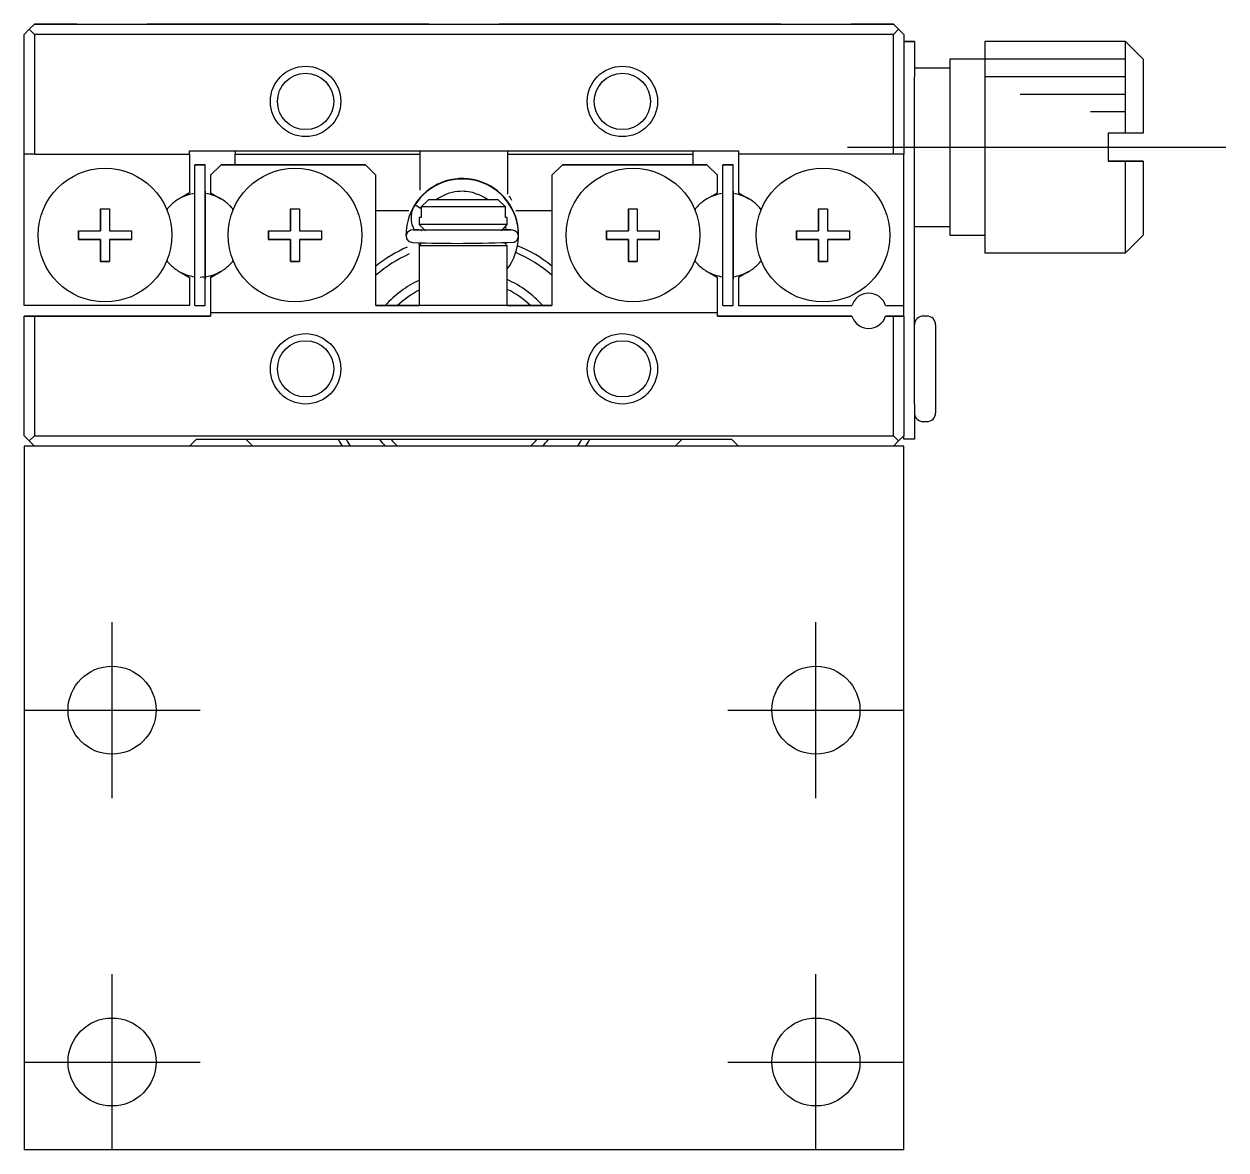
# Model space of a CAD drawing. Extents: x 140 to 383, y 1 to 188.
# Drawn here: x 240.42 to 274.57, y 23.79 to 55.79 of the extents above; entities that cross this region are included whole.
import ezdxf

# ---------------------------------------------------------------- set-up
doc = ezdxf.new("R2010")
doc.units = 0
doc.header["$LTSCALE"] = 10
doc.linetypes.add('CENTER', pattern=[2, 1.25, -0.25, 0.25, -0.25])
doc.layers.get('0').update_dxf_attribs({"linetype": 'CONTINUOUS'})
doc.layers.add('CENTER', color=1, linetype='CENTER')

msp = doc.modelspace()

# ---------------------------------------------------------------- linework, layer by layer
at = {"color": 7, "linetype": 'CONTINUOUS'}
for p, q in [((240.574146, 55.638998), (240.724146, 55.788998)), ((240.724146, 55.788998), (240.574146, 55.638998)), ((240.724146, 55.788998), (265.124146, 55.788998)), ((241.924151, 55.788998), (240.724146, 55.788998)), ((251.924151, 55.788998), (243.924141, 55.788998)), ((251.924151, 55.788998), (251.424146, 55.788998)), ((251.924151, 55.788998), (251.424146, 55.788998)), ((254.424146, 55.788998), (253.924141, 55.788998)), ((261.924151, 55.788998), (253.924141, 55.788998)), ((254.424146, 55.788998), (253.924141, 55.788998)), ((265.124146, 55.788998), (263.924141, 55.788998)), ((265.274146, 55.638998), (265.124146, 55.788998)), ((265.124146, 55.788998), (265.274146, 55.638998)), ((240.424146, 55.488998), (240.574146, 55.638998)), ((240.574146, 55.638998), (240.424146, 55.488998)), ((240.424146, 52.088998), (240.424146, 55.488998)), ((240.574146, 55.638998), (240.724146, 55.488998)), ((265.124146, 55.488998), (240.724146, 55.488998)), ((240.724146, 55.488998), (240.724146, 52.088998)), ((265.124146, 55.488998), (265.274146, 55.638998)), ((265.124146, 52.088998), (265.124146, 55.488998)), ((265.274146, 55.638998), (265.424146, 55.488998)), ((265.424146, 55.488998), (265.274146, 55.638998)), ((265.424146, 55.488998), (265.424146, 52.088998)), ((265.424146, 55.288998), (265.724146, 55.288998)), ((265.724146, 55.288998), (265.424146, 55.288998)), ((265.724146, 55.288998), (265.724146, 54.288998)), ((267.724146, 55.288998), (267.724146, 49.288998)), ((271.724146, 55.288998), (267.724146, 55.288998)), ((271.724146, 52.688998), (271.724146, 55.288998)), ((272.224146, 54.788998), (271.724146, 55.288998)), ((266.724146, 54.788998), (266.724146, 49.788998)), ((267.724146, 54.788998), (266.724146, 54.788998)), ((272.224146, 54.788998), (272.224146, 52.688998)), ((272.224146, 54.788998), (272.224146, 52.688998)), ((266.724146, 54.538998), (265.724146, 54.538998)), ((265.724146, 45.188998), (265.724146, 54.288998)), ((271.224146, 52.688998), (271.224146, 51.888998)), ((271.724146, 52.688998), (271.224146, 52.688998)), ((271.224146, 52.688998), (271.224146, 51.888998)), ((272.224146, 52.688998), (271.724146, 52.688998)), ((240.724146, 52.088998), (240.424146, 52.088998)), ((240.424146, 47.788998), (240.424146, 52.088998)), ((240.724146, 52.088998), (245.124146, 52.088998)), ((245.124146, 52.188998), (260.724146, 52.188998)), ((245.124146, 52.088998), (245.124146, 52.188998)), ((245.124146, 52.088998), (245.124146, 50.990464)), ((246.424146, 52.188998), (246.424146, 52.088998)), ((246.424146, 52.088998), (251.674146, 52.088998)), ((246.424146, 51.788998), (246.424146, 52.088998)), ((251.674146, 52.188998), (251.674146, 51.069208)), ((254.174146, 50.950244), (254.174146, 52.188998)), ((254.174146, 52.088998), (259.424146, 52.088998)), ((259.424146, 52.188998), (259.424146, 52.088998)), ((259.424146, 52.088998), (259.424146, 51.788998)), ((260.724146, 52.188998), (260.724146, 52.088998)), ((265.124146, 52.088998), (260.724146, 52.088998)), ((260.724146, 52.088998), (260.724146, 50.990464)), ((265.424146, 52.088998), (265.124146, 52.088998)), ((265.424146, 47.788998), (265.424146, 52.088998)), ((245.274146, 47.788998), (245.274146, 51.788998)), ((245.574146, 51.788998), (245.274146, 51.788998)), ((245.274146, 51.788998), (245.574146, 51.788998)), ((245.574146, 50.970011), (245.574146, 51.788998)), ((245.574146, 47.788998), (245.574146, 51.788998)), ((246.024146, 51.788998), (245.724146, 51.488998)), ((245.724146, 51.488998), (246.024146, 51.788998)), ((250.124146, 51.788998), (246.024146, 51.788998)), ((246.024146, 51.788998), (250.124146, 51.788998)), ((250.424146, 51.488998), (250.124146, 51.788998)), ((250.124146, 51.788998), (250.424146, 51.488998)), ((255.724146, 51.788998), (255.424146, 51.488998)), ((255.424146, 51.488998), (255.724146, 51.788998)), ((259.824146, 51.788998), (255.724146, 51.788998)), ((255.724146, 51.788998), (259.824146, 51.788998)), ((260.124146, 51.488998), (259.824146, 51.788998)), ((259.824146, 51.788998), (260.124146, 51.488998)), ((260.274146, 47.788998), (260.274146, 51.788998)), ((260.574146, 51.788998), (260.274146, 51.788998)), ((260.274146, 51.788998), (260.574146, 51.788998)), ((260.574146, 47.788998), (260.574146, 51.788998)), ((260.574146, 50.970011), (260.574146, 51.788998)), ((271.224146, 51.888998), (271.724146, 51.888998)), ((271.724146, 51.888998), (271.224146, 51.888998)), ((271.724146, 49.288998), (271.724146, 51.888998)), ((271.724146, 51.888998), (272.224146, 51.888998)), ((272.224146, 51.888998), (271.724146, 51.888998)), ((272.224146, 51.888998), (272.224146, 49.788998)), ((272.224146, 51.888998), (272.224146, 49.788998)), ((245.724146, 51.488998), (245.724146, 50.990464)), ((250.424146, 47.788998), (250.424146, 51.488998)), ((255.424146, 51.488998), (255.424146, 47.788998)), ((260.124146, 50.990464), (260.124146, 51.488998)), ((245.124146, 50.990464), (244.828896, 50.820001)), ((245.574148, 51.038998), (245.574148, 50.97001)), ((245.574148, 51.038998), (245.574148, 50.97001)), ((245.574148, 51.038998), (245.574148, 50.97001)), ((245.574148, 51.038998), (245.574148, 50.97001)), ((245.574148, 51.038998), (245.574148, 50.97001)), ((245.574148, 51.038998), (245.574148, 50.97001)), ((245.574148, 51.038998), (245.574148, 50.97001)), ((245.574148, 51.038998), (245.574148, 48.538998)), ((245.574148, 51.038998), (245.574148, 50.97001)), ((245.574148, 51.038998), (245.574148, 50.97001)), ((245.574148, 51.038998), (245.574148, 50.97001)), ((245.574148, 51.038998), (245.574148, 50.97001)), ((245.574148, 51.038998), (245.574148, 50.97001)), ((245.574148, 51.038998), (245.574148, 50.97001)), ((245.724146, 50.990464), (246.019396, 50.820001)), ((253.223414, 50.98554), (253.362199, 50.936538)), ((253.362199, 50.936538), (253.496118, 50.870638)), ((254.212567, 50.879811), (254.225811, 50.88813)), ((254.216206, 50.889082), (254.22019, 50.895044)), ((254.284129, 50.773609), (254.225534, 50.889075)), ((259.828896, 50.820001), (260.124146, 50.990464)), ((260.574148, 51.038998), (260.574148, 50.97001)), ((260.574148, 51.038998), (260.574148, 50.97001)), ((260.574148, 51.038998), (260.574148, 50.97001)), ((260.574148, 51.038998), (260.574148, 50.97001)), ((260.574148, 51.038998), (260.574148, 50.97001)), ((260.574148, 51.038998), (260.574148, 50.97001)), ((260.574148, 51.038998), (260.574148, 50.97001)), ((260.574148, 51.038998), (260.574148, 48.538998)), ((260.574148, 51.038998), (260.574148, 50.97001)), ((260.574148, 51.038998), (260.574148, 50.97001)), ((260.574148, 51.038998), (260.574148, 50.97001)), ((260.574148, 51.038998), (260.574148, 50.97001)), ((260.574148, 51.038998), (260.574148, 50.97001)), ((260.574148, 51.038998), (260.574148, 50.97001)), ((260.724146, 50.990464), (261.019396, 50.820001)), ((251.477428, 50.552475), (251.464599, 50.521537)), ((251.491784, 50.58274), (251.477428, 50.552475)), ((251.507629, 50.612255), (251.491784, 50.58274)), ((251.52398, 50.63946), (251.507629, 50.612255)), ((251.525017, 50.639964), (251.52398, 50.63946)), ((251.526056, 50.639961), (251.525017, 50.639964)), ((251.52742, 50.639747), (251.526056, 50.639961)), ((251.529105, 50.639325), (251.52742, 50.639747)), ((251.531107, 50.638695), (251.529105, 50.639325)), ((251.529706, 50.647525), (251.687938, 50.561797)), ((251.533421, 50.637858), (251.531107, 50.638695)), ((251.536044, 50.636817), (251.533421, 50.637858)), ((251.538969, 50.635573), (251.536044, 50.636817)), ((251.542189, 50.634129), (251.538969, 50.635573)), ((251.547525, 50.631612), (251.542189, 50.634129)), ((251.553475, 50.628671), (251.547525, 50.631612)), ((251.560011, 50.625319), (251.553475, 50.628671)), ((251.5671, 50.621575), (251.560011, 50.625319)), ((251.574706, 50.617455), (251.5671, 50.621575)), ((251.582793, 50.612982), (251.574706, 50.617455)), ((251.59132, 50.608175), (251.582793, 50.612982)), ((251.600246, 50.603061), (251.59132, 50.608175)), ((251.609525, 50.597663), (251.600246, 50.603061)), ((251.619112, 50.592009), (251.609525, 50.597663)), ((251.62896, 50.586126), (251.619112, 50.592009)), ((251.63902, 50.580043), (251.62896, 50.586126)), ((251.649242, 50.573792), (251.63902, 50.580043)), ((251.659575, 50.567401), (251.649242, 50.573792)), ((251.669969, 50.560904), (251.659575, 50.567401)), ((251.680372, 50.554332), (251.669969, 50.560904)), ((251.704146, 50.539052), (251.680372, 50.554332)), ((251.687938, 50.561797), (251.705835, 50.550328)), ((251.914196, 50.788998), (251.704146, 50.588998)), ((254.104146, 50.588998), (251.704146, 50.588998)), ((251.704146, 50.588998), (251.704146, 50.288998)), ((253.894095, 50.788998), (251.914196, 50.788998)), ((253.894095, 50.788998), (251.914196, 50.788998)), ((253.496118, 50.870638), (253.588465, 50.812519)), ((253.588465, 50.812519), (253.620991, 50.789169)), ((254.104146, 50.588998), (253.894095, 50.788998)), ((254.104146, 50.288998), (254.104146, 50.588998)), ((242.599146, 50.538998), (242.849146, 50.538998)), ((242.599146, 49.913998), (242.599146, 50.538998)), ((242.599146, 50.538998), (242.599146, 49.913998)), ((242.849146, 50.538998), (242.849146, 49.913998)), ((247.999146, 50.538998), (248.249146, 50.538998)), ((247.999146, 49.913998), (247.999146, 50.538998)), ((247.999146, 50.538998), (247.999146, 49.913998)), ((248.249146, 50.538998), (248.249146, 49.913998)), ((250.424146, 50.488998), (251.3571, 50.488998)), ((251.421161, 50.326134), (251.419677, 50.292688)), ((251.419677, 50.292688), (251.419859, 50.259211)), ((251.419859, 50.259211), (251.421709, 50.225783)), ((251.42431, 50.359464), (251.421161, 50.326134)), ((251.421709, 50.225783), (251.425221, 50.192488)), ((251.429114, 50.392597), (251.42431, 50.359464)), ((251.435564, 50.425452), (251.429114, 50.392597)), ((251.443641, 50.457947), (251.435564, 50.425452)), ((251.453328, 50.490001), (251.443641, 50.457947)), ((251.464599, 50.521537), (251.453328, 50.490001)), ((251.704146, 50.288998), (251.654146, 50.288998)), ((251.704146, 50.288998), (251.654146, 50.288998)), ((251.654146, 50.288998), (251.654146, 50.088998)), ((254.154146, 50.288998), (254.104146, 50.288998)), ((254.154146, 50.288998), (254.104146, 50.288998)), ((254.154146, 50.088998), (254.154146, 50.288998)), ((254.394551, 50.488998), (255.424146, 50.488998)), ((257.599146, 50.538998), (257.849146, 50.538998)), ((257.599146, 49.913998), (257.599146, 50.538998)), ((257.599146, 50.538998), (257.599146, 49.913998)), ((257.849146, 50.538998), (257.849146, 49.913998)), ((262.999146, 50.538998), (263.249146, 50.538998)), ((262.999146, 49.913998), (262.999146, 50.538998)), ((262.999146, 50.538998), (262.999146, 49.913998)), ((263.249146, 50.538998), (263.249146, 49.913998)), ((241.974146, 49.913998), (242.599146, 49.913998)), ((241.974146, 49.663998), (241.974146, 49.913998)), ((241.974146, 49.913998), (241.974146, 49.663998)), ((242.849146, 49.913998), (243.474146, 49.913998)), ((243.474146, 49.913998), (243.474146, 49.663998)), ((247.374146, 49.913998), (247.999146, 49.913998)), ((247.374146, 49.663998), (247.374146, 49.913998)), ((247.374146, 49.913998), (247.374146, 49.663998)), ((248.249146, 49.913998), (248.874146, 49.913998)), ((248.874146, 49.913998), (248.874146, 49.663998)), ((251.32271, 49.876519), (251.277354, 49.785701)), ((251.41197, 49.927825), (251.32271, 49.876519)), ((251.515239, 49.93874), (251.41197, 49.927825)), ((251.425221, 50.192488), (251.430386, 50.159407)), ((251.430386, 50.159407), (251.437193, 50.126622)), ((251.437193, 50.126622), (251.445624, 50.094215)), ((251.445624, 50.094215), (251.455659, 50.062264)), ((251.455659, 50.062264), (251.467273, 50.030849)), ((251.467273, 50.030849), (251.480437, 50.000047)), ((251.480437, 50.000047), (251.49512, 49.969934)), ((254.264656, 49.926278), (251.485002, 49.926278)), ((251.49512, 49.969934), (251.511285, 49.940585)), ((251.511285, 49.940585), (251.512474, 49.938556)), ((251.642879, 49.943617), (251.515239, 49.93874)), ((251.642879, 49.943617), (251.654021, 49.943467)), ((251.654021, 49.943467), (251.665131, 49.942361)), ((254.154146, 50.088998), (251.654146, 50.088998)), ((251.654146, 50.088998), (251.828963, 49.914181)), ((251.665131, 49.942361), (251.676147, 49.940305)), ((251.676147, 49.940305), (251.68701, 49.937311)), ((251.68701, 49.937311), (251.697659, 49.933394)), ((251.697659, 49.933394), (251.708037, 49.928576)), ((251.708037, 49.928576), (251.718087, 49.922884)), ((251.718087, 49.922884), (251.727754, 49.916348)), ((253.980548, 49.915401), (254.154146, 50.088998)), ((254.0372, 49.945479), (254.011573, 49.946083)), ((254.153322, 49.942131), (254.0372, 49.945479)), ((254.051111, 49.985674), (254.102095, 50.026343)), ((254.100351, 50.03505), (254.115418, 49.943419)), ((254.268683, 49.936701), (254.153322, 49.942131)), ((254.372611, 49.915657), (254.268683, 49.936701)), ((254.449884, 49.846217), (254.372611, 49.915657)), ((254.46113, 49.989651), (254.424144, 50.181002)), ((256.974146, 49.913998), (257.599146, 49.913998)), ((256.974146, 49.663998), (256.974146, 49.913998)), ((256.974146, 49.913998), (256.974146, 49.663998)), ((257.849146, 49.913998), (258.474146, 49.913998)), ((258.474146, 49.913998), (258.474146, 49.663998)), ((262.374146, 49.913998), (262.999146, 49.913998)), ((262.374146, 49.663998), (262.374146, 49.913998)), ((262.374146, 49.913998), (262.374146, 49.663998)), ((263.249146, 49.913998), (263.874146, 49.913998)), ((263.874146, 49.913998), (263.874146, 49.663998)), ((265.724146, 50.038998), (266.724146, 50.038998)), ((242.599146, 49.663998), (241.974146, 49.663998)), ((241.974146, 49.663998), (242.599146, 49.663998)), ((242.599146, 49.038998), (242.599146, 49.663998)), ((242.599146, 49.663998), (242.599146, 49.038998)), ((242.849146, 49.663998), (242.849146, 49.038998)), ((243.474146, 49.663998), (242.849146, 49.663998)), ((242.849146, 49.663998), (243.474146, 49.663998)), ((247.999146, 49.663998), (247.374146, 49.663998)), ((247.374146, 49.663998), (247.999146, 49.663998)), ((247.999146, 49.038998), (247.999146, 49.663998)), ((247.999146, 49.663998), (247.999146, 49.038998)), ((248.249146, 49.663998), (248.249146, 49.038998)), ((248.874146, 49.663998), (248.249146, 49.663998)), ((248.249146, 49.663998), (248.874146, 49.663998)), ((251.277354, 49.785701), (251.290522, 49.68351)), ((251.290522, 49.68351), (251.358672, 49.606302)), ((251.358672, 49.606302), (251.465776, 49.576528)), ((251.660633, 49.495705), (251.645102, 49.568376)), ((251.731303, 49.566155), (251.654146, 49.488998)), ((251.724146, 49.566326), (251.724146, 49.558998)), ((254.154146, 49.488998), (254.075547, 49.567597)), ((254.105804, 49.568401), (254.100851, 49.542493)), ((254.352216, 49.588389), (254.438773, 49.64948)), ((254.438773, 49.64948), (254.474624, 49.747561)), ((254.474624, 49.747561), (254.449884, 49.846217)), ((257.599146, 49.663998), (256.974146, 49.663998)), ((256.974146, 49.663998), (257.599146, 49.663998)), ((257.599146, 49.038998), (257.599146, 49.663998)), ((257.599146, 49.663998), (257.599146, 49.038998)), ((257.849146, 49.663998), (257.849146, 49.038998)), ((258.474146, 49.663998), (257.849146, 49.663998)), ((257.849146, 49.663998), (258.474146, 49.663998)), ((262.999146, 49.663998), (262.374146, 49.663998)), ((262.374146, 49.663998), (262.999146, 49.663998)), ((262.999146, 49.038998), (262.999146, 49.663998)), ((262.999146, 49.663998), (262.999146, 49.038998)), ((263.249146, 49.663998), (263.249146, 49.038998)), ((263.874146, 49.663998), (263.249146, 49.663998)), ((263.249146, 49.663998), (263.874146, 49.663998)), ((266.724146, 49.788998), (267.724146, 49.788998)), ((271.724146, 49.288998), (272.224146, 49.788998)), ((254.154146, 49.488998), (251.654146, 49.488998)), ((251.654146, 49.488998), (251.654146, 47.788998)), ((254.154146, 47.788998), (254.154146, 49.488998)), ((267.724146, 49.288998), (271.724146, 49.288998)), ((242.849146, 49.038998), (242.599146, 49.038998)), ((242.599146, 49.038998), (242.849146, 49.038998)), ((248.249146, 49.038998), (247.999146, 49.038998)), ((247.999146, 49.038998), (248.249146, 49.038998)), ((257.849146, 49.038998), (257.599146, 49.038998)), ((257.599146, 49.038998), (257.849146, 49.038998)), ((263.249146, 49.038998), (262.999146, 49.038998)), ((262.999146, 49.038998), (263.249146, 49.038998)), ((244.828896, 48.757995), (245.124146, 48.587532)), ((244.828896, 48.757995), (245.124146, 48.587532)), ((245.124146, 48.587532), (245.124146, 47.788998)), ((245.574146, 47.788998), (245.574146, 48.607986)), ((246.019396, 48.757995), (245.724146, 48.587532)), ((245.724146, 48.587532), (246.019396, 48.757995)), ((245.724146, 48.587532), (245.724146, 47.588998)), ((260.124146, 48.587532), (259.828896, 48.757995)), ((259.828896, 48.757995), (260.124146, 48.587532)), ((260.124146, 47.588998), (260.124146, 48.587532)), ((260.574146, 47.788998), (260.574146, 48.607986)), ((260.574148, 48.607986), (260.574148, 48.538998)), ((260.574148, 48.607986), (260.574148, 48.538998)), ((260.574148, 48.607986), (260.574148, 48.538998)), ((260.574148, 48.607986), (260.574148, 48.538998)), ((260.574148, 48.607986), (260.574148, 48.538998)), ((260.574148, 48.607986), (260.574148, 48.538998)), ((260.574148, 48.607986), (260.574148, 48.538998)), ((260.574148, 48.607986), (260.574148, 48.538998)), ((260.574148, 48.607986), (260.574148, 48.538998)), ((260.574148, 48.607986), (260.574148, 48.538998)), ((260.574148, 48.607986), (260.574148, 48.538998)), ((260.574148, 48.607986), (260.574148, 48.538998)), ((260.574148, 48.607986), (260.574148, 48.538998)), ((261.019396, 48.757995), (260.724146, 48.587532)), ((261.019396, 48.757995), (260.724146, 48.587532)), ((260.724146, 48.587532), (260.724146, 47.788998)), ((245.124146, 47.788998), (240.424146, 47.788998)), ((240.424146, 44.088998), (240.424146, 47.488998)), ((240.424146, 47.488998), (240.724146, 47.488998)), ((240.724146, 47.488998), (240.424146, 47.488998)), ((240.724146, 47.488998), (240.724146, 44.088998)), ((245.724146, 47.488998), (240.724146, 47.488998)), ((240.724146, 47.488998), (245.724146, 47.488998)), ((245.024146, 47.488998), (240.824146, 47.488998)), ((245.024146, 47.488998), (240.824146, 47.488998)), ((245.024146, 47.488998), (240.824146, 47.488998)), ((245.024146, 47.488998), (240.824146, 47.488998)), ((245.274146, 47.788998), (245.574146, 47.788998)), ((245.724146, 47.588998), (260.124146, 47.588998)), ((245.724146, 47.588998), (245.724146, 47.488998)), ((245.724146, 47.588998), (260.124146, 47.588998)), ((255.424146, 47.788998), (250.424146, 47.788998)), ((250.424146, 47.788998), (251.654146, 47.788998)), ((251.654146, 47.788998), (251.524146, 47.788998)), ((251.654146, 47.788998), (251.524146, 47.788998)), ((254.154146, 47.788998), (255.424146, 47.788998)), ((254.324146, 47.788998), (254.154146, 47.788998)), ((254.324146, 47.788998), (254.154146, 47.788998)), ((260.124146, 47.488998), (260.124146, 47.588998)), ((263.947176, 47.488998), (260.124146, 47.488998)), ((260.124146, 47.488998), (263.947176, 47.488998)), ((260.274146, 47.788998), (260.574146, 47.788998)), ((260.724146, 47.788998), (263.947176, 47.788998)), ((263.947176, 47.488998), (260.824146, 47.488998)), ((263.947176, 47.488998), (260.824146, 47.488998)), ((263.947176, 47.488998), (260.824146, 47.488998)), ((263.947176, 47.488998), (260.824146, 47.488998)), ((264.901115, 47.788998), (265.424146, 47.788998)), ((265.124146, 47.488998), (264.901115, 47.488998)), ((265.024146, 47.488998), (264.901115, 47.488998)), ((264.901115, 47.488998), (265.024146, 47.488998)), ((264.901115, 47.488998), (265.124146, 47.488998)), ((265.024146, 47.488998), (264.901115, 47.488998)), ((264.901115, 47.488998), (265.024146, 47.488998)), ((265.124146, 44.088998), (265.124146, 47.488998)), ((265.424146, 47.488998), (265.124146, 47.488998)), ((265.124146, 47.488998), (265.424146, 47.488998)), ((265.424146, 47.488998), (265.424146, 47.788998)), ((265.424146, 47.488998), (265.424146, 44.088998)), ((266.074146, 47.488998), (265.974146, 47.488998)), ((266.324146, 47.238998), (266.324146, 44.738998)), ((266.324146, 46.738998), (266.324146, 46.113998)), ((266.324146, 46.113998), (266.324146, 45.863998)), ((266.324146, 45.863998), (266.324146, 45.238998)), ((265.724146, 44.988998), (265.724146, 45.188998)), ((265.724146, 44.988998), (265.724146, 43.988998)), ((265.974146, 44.488998), (266.074146, 44.488998)), ((240.574146, 43.938998), (240.424146, 44.088998)), ((240.724146, 44.088998), (240.574146, 43.938998)), ((240.724146, 44.088998), (265.124146, 44.088998)), ((265.274146, 43.938998), (265.124146, 44.088998)), ((265.424146, 44.088998), (265.274146, 43.938998)), ((265.424146, 43.988998), (265.424146, 44.088998)), ((240.424146, 43.788998), (240.424146, 23.788998)), ((265.424146, 43.788998), (240.424146, 43.788998)), ((240.724146, 43.788998), (240.424146, 43.788998)), ((240.574146, 43.938998), (240.724146, 43.788998)), ((245.124146, 43.788998), (245.324146, 43.988998)), ((249.924151, 43.788998), (245.124146, 43.788998)), ((245.324146, 43.988998), (260.524146, 43.988998)), ((246.724146, 43.988998), (246.924146, 43.788998)), ((260.724146, 43.788998), (255.924141, 43.788998)), ((258.924146, 43.788998), (259.124146, 43.988998)), ((260.524146, 43.988998), (260.724146, 43.788998)), ((265.124146, 43.788998), (265.274146, 43.938998)), ((265.424146, 43.788998), (265.124146, 43.788998)), ((265.724146, 43.988998), (265.424146, 43.988998)), ((265.424146, 23.788998), (265.424146, 43.788998)), ((265.424146, 23.788998), (240.424146, 23.788998))]:
    msp.add_line(p, q, dxfattribs=at)
at = {"color": 3, "linetype": 'CONTINUOUS'}
for p, q in [((271.724146, 54.788998), (267.724146, 54.788998)), ((271.724146, 54.288998), (267.724146, 54.288998)), ((271.724146, 53.788998), (268.724146, 53.788998)), ((271.724146, 53.288998), (270.724146, 53.288998))]:
    msp.add_line(p, q, dxfattribs=at)
for centre in [(248.424146, 53.588998), (257.424146, 53.588998), (248.424146, 45.988998), (257.424146, 45.988998)]:
    msp.add_circle(centre, 1, dxfattribs=at)
at = {"color": 7, "linetype": 'CONTINUOUS'}
for centre, radius in [((248.424146, 53.588998), 0.8), ((257.424146, 53.588998), 0.8), ((242.724146, 49.788998), 1.9), ((248.124146, 49.788998), 1.9), ((257.724146, 49.788998), 1.9), ((263.124146, 49.788998), 1.9), ((248.424146, 45.988998), 0.8), ((257.424146, 45.988998), 0.8), ((242.924146, 36.288998), 1.25), ((262.924146, 36.288998), 1.25), ((242.924146, 26.288998), 1.25), ((262.924146, 26.288998), 1.25)]:
    msp.add_circle(centre, radius, dxfattribs=at)
for centre, radius, start, end in [((252.875702, 49.798757), 1.598393, 0.536816, 148.370163), ((252.875719, 49.785111), 1.598467, 359.611696, 147.708539), ((245.424147, 49.788998), 1.1905, 97.238355, 120), ((245.424147, 49.788998), 1.1905, 60.000042, 82.761589), ((252.87639, 49.785275), 1.249297, 95.7641604, 126.5294305), ((252.877503, 49.793855), 1.240874, 73.8135665, 95.8551101), ((260.424147, 49.788998), 1.1905, 97.238348, 120), ((260.424147, 49.788998), 1.1905, 60.000042, 82.761658), ((245.516286, 49.697998), 1.32, 135.034999, 141.739912), ((245.424147, 49.788998), 1.1905, 135.000034, 142.457024), ((245.424146, 49.788998), 1.1905, 120, 135), ((245.424146, 49.788998), 1.1905, 45, 60), ((245.332006, 49.697998), 1.32, 38.260088, 44.965001), ((245.424147, 49.788998), 1.1905, 37.543078, 44.642946), ((252.884444, 49.792936), 1.608889, 148.356938, 180.616493), ((260.516286, 49.697998), 1.32, 135.034999, 141.739912), ((260.424147, 49.788998), 1.1905, 135.000034, 142.457024), ((260.424146, 49.788998), 1.1905, 120, 135), ((260.424146, 49.788998), 1.1905, 45, 60), ((260.332006, 49.697998), 1.32, 38.260088, 44.965001), ((260.424147, 49.788998), 1.1905, 37.543078, 44.642947), ((252.744715, 89.561125), 40.005045, 268.1679736, 272.302905), ((252.872753, 49.790004), 1.601567, 323.152208, 357.922405), ((252.924146, 45.788998), 4, 113.752386, 128.682187), ((252.924146, 45.788998), 3.8, 114.160504, 131.13951), ((252.924146, 45.788998), 3.8, 48.86049, 67.22924), ((252.924146, 45.788998), 4, 51.317812, 67.645352), ((245.516286, 49.879998), 1.32, 218.260088, 224.965001), ((245.424147, 49.788998), 1.1905, 217.542976, 224.643568), ((245.424146, 49.788998), 1.1905, 225, 240), ((245.424146, 49.788998), 1.1905, 300, 315), ((245.424147, 49.788998), 1.1905, 314.999966, 322.456922), ((245.332006, 49.879998), 1.32, 315.034999, 321.739912), ((260.516286, 49.879998), 1.32, 218.260088, 224.965001), ((260.424147, 49.788998), 1.1905, 217.542976, 224.643568), ((260.424146, 49.788998), 1.1905, 225, 240), ((260.424146, 49.788998), 1.1905, 300, 315), ((260.424147, 49.788998), 1.1905, 314.999966, 322.456922), ((260.332006, 49.879998), 1.32, 315.034999, 321.739912), ((245.424147, 49.788998), 1.1905, 240, 262.761589), ((245.424147, 49.788998), 1.1905, 270, 300), ((252.924146, 45.788998), 3, 115.045214, 138.189685), ((252.924146, 45.788998), 3, 115.045214, 138.189685), ((252.924146, 45.788998), 3, 41.810315, 65.795165), ((252.924146, 45.788998), 3, 41.810315, 65.795165), ((260.424147, 49.788998), 1.1905, 240, 262.761653), ((260.424147, 49.788998), 1.1905, 277.238481, 300), ((264.424146, 47.638998), 0.5, 17.457603, 162.542397), ((264.424146, 47.638998), 0.5, 197.457603, 342.542397), ((265.974146, 47.238998), 0.25, 90, 180), ((266.074146, 47.238998), 0.25, 0, 90), ((265.974146, 44.738998), 0.25, 180, 270), ((266.074146, 44.738998), 0.25, 270, 0), ((252.924146, 45.788998), 4, 206.743684, 210), ((252.924146, 45.788998), 3.8, 208.273714, 211.756864), ((252.924146, 45.788998), 3, 216.869898, 221.810319), ((252.924146, 45.788998), 3, 216.869898, 221.810318), ((252.924146, 45.788998), 3, 318.189681, 323.130102), ((252.924146, 45.788998), 3, 318.189682, 323.130102), ((252.924146, 45.788998), 3.8, 328.243136, 331.726286), ((252.924146, 45.788998), 4, 330, 333.256316)]:
    msp.add_arc(centre, radius, start, end, dxfattribs=at)
at = {"color": 3, "linetype": 'CONTINUOUS'}
for radius, start, end in [(3, 115.045214, 138.189685), (3, 41.810315, 65.795165), (2.75, 117.504494, 133.341758), (2.75, 46.658242, 63.431161), (3, 216.869898, 221.810315), (2.75, 220.885193, 226.658242), (2.75, 313.341758, 319.114807), (3, 318.189685, 323.130102)]:
    msp.add_arc((252.924146, 45.788998), radius, start, end, dxfattribs=at)
at = {"layer": 'CENTER', "color": 1, "linetype": 'CENTER'}
for p, q in [((263.824146, 52.288998), (274.574146, 52.288998)), ((242.924146, 33.788998), (242.924146, 38.788998)), ((262.924146, 33.788998), (262.924146, 38.788998)), ((240.424146, 36.288998), (245.424146, 36.288998)), ((260.424146, 36.288998), (265.424146, 36.288998)), ((242.924146, 23.788998), (242.924146, 28.788998)), ((262.924146, 23.788998), (262.924146, 28.788998)), ((240.424146, 26.288998), (245.424146, 26.288998)), ((260.424146, 26.288998), (265.424146, 26.288998))]:
    msp.add_line(p, q, dxfattribs=at)

doc.saveas('drawing.dxf')
